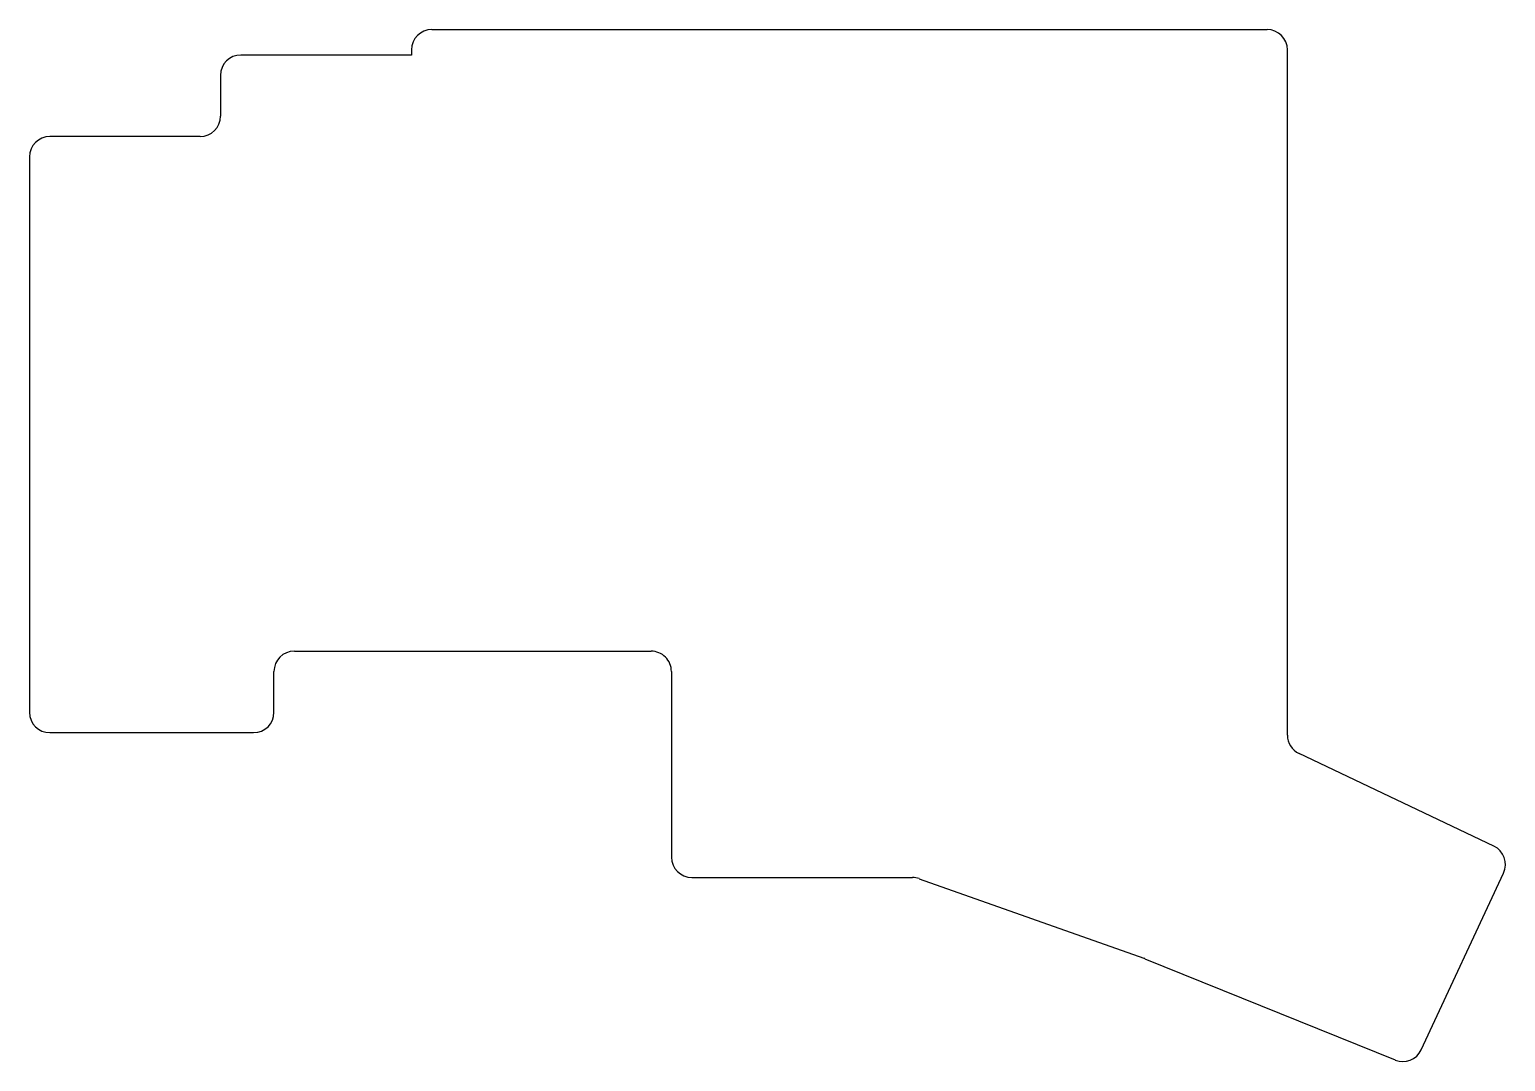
# Model space of a CAD drawing. Header units: millimetres. Extents: x 88 to 233, y -194 to -92.
import ezdxf

# ---------------------------------------------------------------- set-up
doc = ezdxf.new("R2010")
doc.units = ezdxf.units.MM

msp = doc.modelspace()

# ---------------------------------------------------------------- linework, layer by layer
for p, q in [((127.5, -92.5), (209.5, -92.5)), ((125.5, -95), (108.75, -95)), ((125.5, -94.5), (125.5, -95)), ((211.5, -161.74), (211.5, -94.5)), ((106.75, -97), (106.75, -101)), ((104.75, -103), (90, -103)), ((88, -105), (88, -159.5)), ((114, -153.5), (149.02, -153.5)), ((112, -159.5), (112, -155.5)), ((151.02, -155.5), (151.02, -173.71)), ((90, -161.5), (110, -161.5)), ((231.77, -172.63), (212.64, -163.54)), ((224.64, -192.61), (232.72, -175.29)), ((153.02, -175.71), (174.68, -175.71)), ((175.35, -175.83), (197.41, -183.64)), ((197.49, -183.68), (222.08, -193.62))]:
    msp.add_line(p, q)
for centre, start, end in [((127.5, -94.5), 90, 180), ((209.5, -94.5), 0, 90), ((108.75, -97), 90, 180), ((104.75, -101), 270, 0), ((90, -105), 90, 180), ((114, -155.5), 90.004, 180), ((149.02, -155.5), 0, 90.004), ((90, -159.5), 180, 270), ((110, -159.5), 270, 0), ((213.5, -161.74), 180, 244.5755), ((153.02, -173.71), 180, 270), ((230.91, -174.44), 335, 64.5755), ((174.68, -177.71), 70.487, 90), ((196.74, -185.53), 67.9828, 70.487), ((222.83, -191.77), 247.9828, 335)]:
    msp.add_arc(centre, 2, start, end)

doc.saveas('drawing.dxf')
